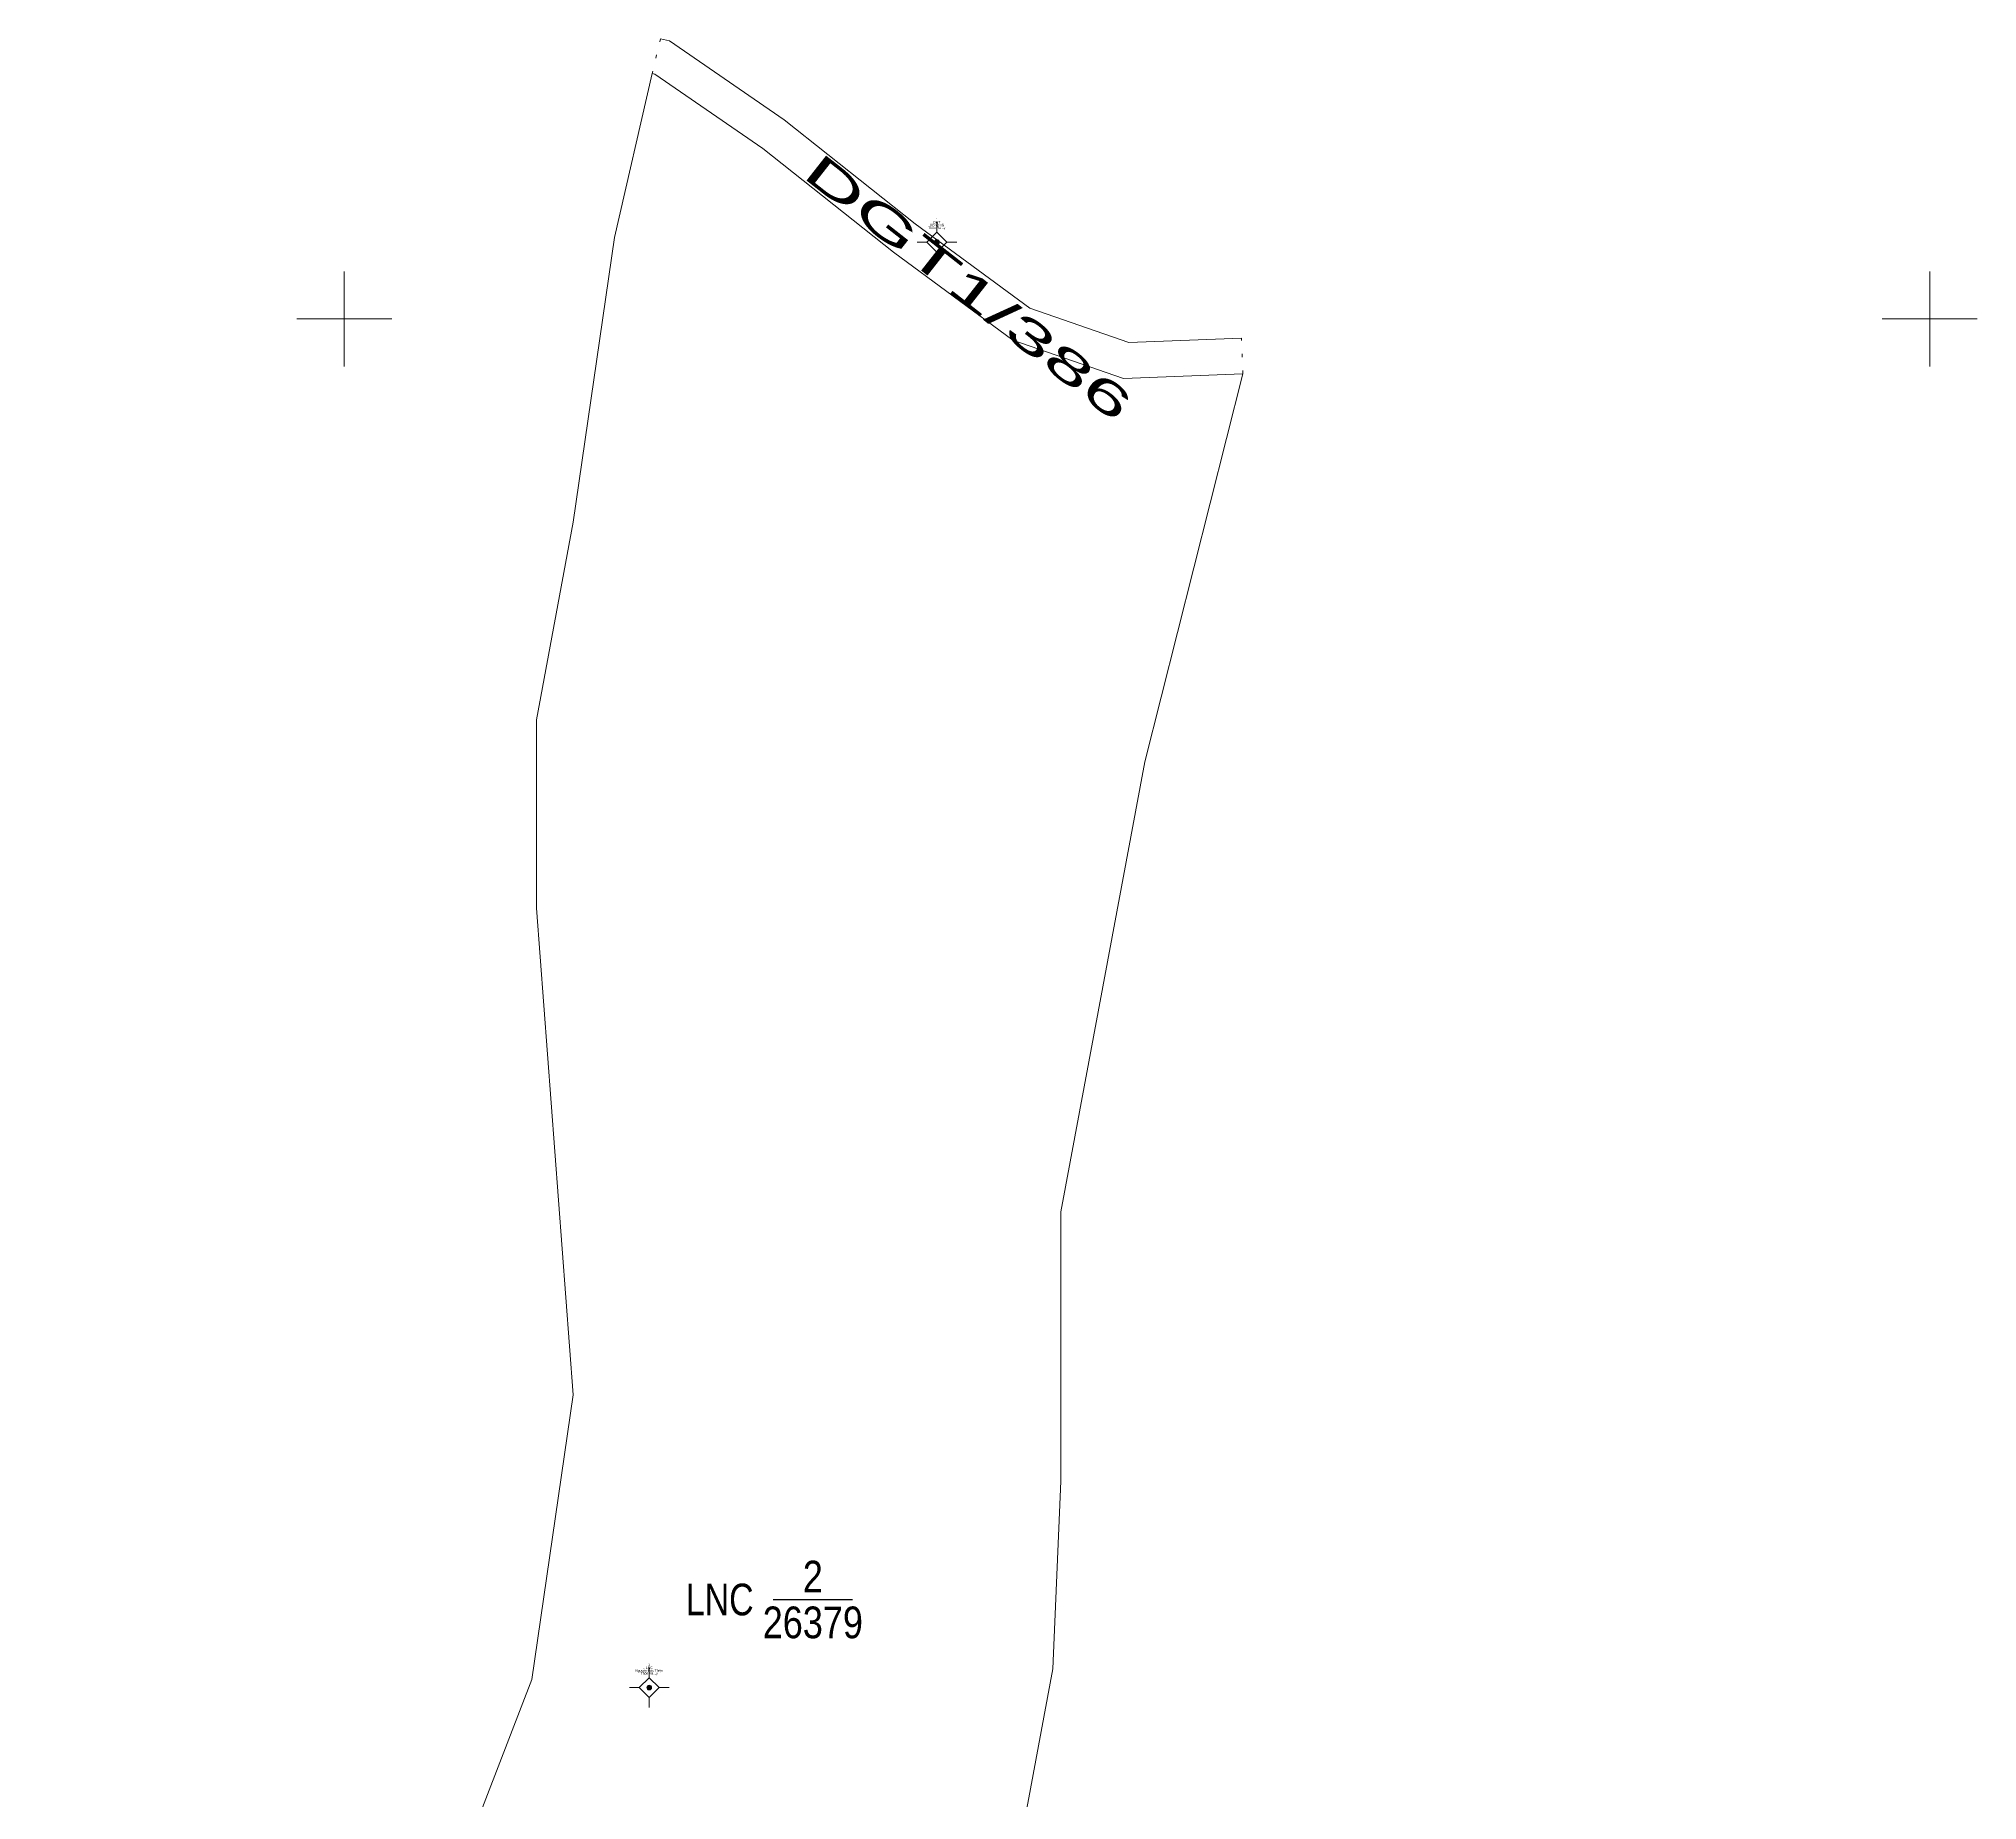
# Model space of a CAD drawing. Header units: metres. Extents: x 538779 to 540237, y 1852578 to 1854294.
# Drawn here: x 539361.5 to 539606, y 1853213.1 to 1853435.4 of the extents above; entities that cross this region are included whole.
import ezdxf
from ezdxf.enums import TextEntityAlignment as Align

# ---------------------------------------------------------------- set-up
doc = ezdxf.new("R2010")
doc.units = ezdxf.units.M
doc.header["$LTSCALE"] = 1.4
doc.linetypes.add('DOTTED', pattern=[1.5, 0.3, -1.2])
for name, color, linetype, lineweight in [('10', 7, 'Continuous', 13), ('11', 7, 'Continuous', 13), ('13', 7, 'Continuous', 25), ('23', 7, 'Continuous', 13), ('24', 7, 'DOTTED', 13), ('60', 7, 'Continuous', 13)]:
    doc.layers.add(name, color=color, linetype=linetype, lineweight=lineweight)
doc.layers.add('14', color=7, linetype='Continuous')
doc.layers.add('15', color=7, linetype='Continuous')

msp = doc.modelspace()

# ---------------------------------------------------------------- hatches: boundary and pattern name
at = {"layer": '11'}
for points in [[(539475.06, 1853409.69, 1), (539474.459, 1853409.69, 1)], [(539438.77, 1853227.3, 1), (539438.169, 1853227.3, 1)]]:
    msp.add_hatch(color=256, dxfattribs=at).paths.add_polyline_path(points)

# ---------------------------------------------------------------- linework, layer by layer
at = {"layer": '10'}
for points in [[(539361.46, 1853140.87), (539378.49, 1853152.97), (539397.6, 1853173.83), (539413.82, 1853202.81), (539423.66, 1853228.31), (539428.87, 1853264.23), (539424.25, 1853325.66), (539424.25, 1853349.42), (539428.88, 1853374.34), (539434.09, 1853410.27), (539438.84, 1853430.98)], [(539513.35, 1853393.07), (539500.98, 1853344.12), (539490.41, 1853287.32), (539490.41, 1853253.34), (539489.39, 1853229.66), (539481.15, 1853185.39), (539463.66, 1853144.21), (539459.48, 1853138.48), (539454.46, 1853131.6)]]:
    msp.add_lwpolyline(points, dxfattribs=at)
at = {"layer": '11'}
for p, q in [((539474.76, 1853412.19), (539474.76, 1853410.94)), ((539473.51, 1853409.69), (539472.26, 1853409.69)), ((539474.76, 1853408.44), (539474.76, 1853407.19)), ((539477.26, 1853409.69), (539476.01, 1853409.69)), ((539438.47, 1853229.8), (539438.47, 1853228.55)), ((539437.22, 1853227.3), (539435.97, 1853227.3)), ((539440.97, 1853227.3), (539439.72, 1853227.3)), ((539438.47, 1853226.05), (539438.47, 1853224.8))]:
    msp.add_line(p, q, dxfattribs=at)
for points in [[(539474.76, 1853410.94), (539473.51, 1853409.69), (539474.76, 1853408.44), (539476.01, 1853409.69)], [(539438.47, 1853228.55), (539437.22, 1853227.3), (539438.47, 1853226.05), (539439.72, 1853227.3)]]:
    msp.add_lwpolyline(points, close=True, dxfattribs=at)
for centre in [(539474.76, 1853409.69), (539438.47, 1853227.3)]:
    msp.add_circle(centre, 0.3, dxfattribs=at)
at = {"layer": '13'}
msp.add_line((539454.09, 1853238.42), (539464.13, 1853238.42), dxfattribs=at)
at = {"layer": '23'}
for points in [[(539513.18, 1853397.57), (539498.97, 1853397.03), (539486.48, 1853401.37), (539472.03, 1853412.01), (539455.49, 1853425.14), (539441.04, 1853435.08), (539439.9, 1853435.35)], [(539513.35, 1853393.07), (539498.29, 1853392.5), (539484.36, 1853397.34), (539469.3, 1853408.43), (539452.81, 1853421.52), (539439.17, 1853430.9), (539438.84, 1853430.98)]]:
    msp.add_lwpolyline(points, dxfattribs=at)
at = {"layer": '24'}
for p, q in [((539439.9, 1853435.35), (539438.84, 1853430.98)), ((539513.35, 1853393.07), (539513.18, 1853397.57))]:
    msp.add_line(p, q, dxfattribs=at)
at = {"layer": '60'}
for p, q in [((539400, 1853394), (539400, 1853406)), ((539600, 1853394), (539600, 1853406)), ((539394, 1853400), (539406, 1853400)), ((539594, 1853400), (539606, 1853400))]:
    msp.add_line(p, q, dxfattribs=at)

# ---------------------------------------------------------------- texts
at = {"layer": '13', "width": 0.85}
for s, p in [('2', (539459.11, 1853239.31)), ('26379', (539459.11, 1853233.53))]:
    msp.add_text(s, height=4, dxfattribs=at).set_placement(p, align=Align.CENTER)
at = {"layer": '13', "width": 0.8}
msp.add_text('LNC ', height=4, dxfattribs=at).set_placement((539452.83, 1853236.42), align=Align.RIGHT)
at = {"layer": '14', "width": 2.05}
msp.add_text('DGT1/386', height=4, rotation=321.851, dxfattribs=at).set_placement((539477.495, 1853402.392), align=Align.CENTER)
at = {"layer": '15'}
for s, width, p in [('1', 0.75, (539474.765, 1853412.42)), ('UBND xã', 1.05, (539474.76, 1853411.7)), ('LNC', 1.05, (539438.47, 1853229.67)), ('2', 0.8, (539438.47, 1853230.03))]:
    msp.add_text(s, height=0.3, dxfattribs=dict(at, width=width)).set_placement(p, align=Align.CENTER)
for s, p in [('Thôn Ra Ly', (539474.76, 1853411.34)), ('DGT', (539474.76, 1853412.06)), ('Nguyễn Đức Thiện', (539438.465, 1853229.31)), ('Thôn Ra Ly', (539438.47, 1853228.95))]:
    msp.add_text(s, height=0.3, dxfattribs=at).set_placement(p, align=Align.CENTER)

doc.saveas('drawing.dxf')
